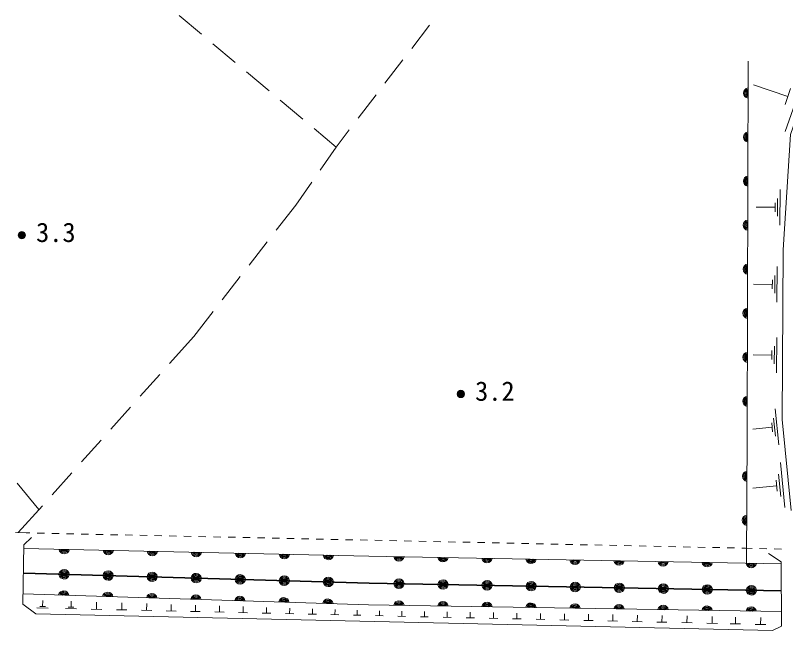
# Model space of a CAD drawing. Units: millimetres, scale not verified. Extents: x 40000 to 680000, y 20000 to 380000.
# Drawn here: x 118981 to 171442, y 273730 to 315652 of the extents above; entities that cross this region are included whole.
import ezdxf
from ezdxf.enums import TextEntityAlignment as Align

# ---------------------------------------------------------------- set-up
doc = ezdxf.new("R2010")
doc.units = ezdxf.units.MM
doc.header["$LTSCALE"] = 1000
doc.layers.add('M-BGD', color=7, linetype='Continuous', lineweight=13)
doc.styles.add('ＭＳ ゴシック', font='')
doc.styles.get('ＭＳ ゴシック').set_extended_font_data('MS Gothic')

msp = doc.modelspace()

# ---------------------------------------------------------------- linework, layer by layer
at = {"layer": 'M-BGD'}
for p, q in [((131660, 314367), (130127, 315652)), ((145978, 313407), (147194, 314996)), ((133959, 312440), (132426, 313725)), ((144155, 311025), (145370, 312613)), ((136258, 310513), (134725, 311798)), ((172932, 312104), (171419, 307733)), ((171593, 310120), (169262, 310927)), ((171782, 310667), (171404, 309574)), ((142332, 308642), (143547, 310231)), ((138557, 308586), (137025, 309871)), ((140830, 306681), (139324, 307943)), ((140830, 306681), (141724, 307848)), ((139742, 305112), (140830, 306681)), ((138084, 302721), (139172, 304290)), ((171066, 303787), (171051, 301360)), ((136753, 301008), (138084, 302721)), ((170737, 302879), (170733, 302272)), ((170901, 303181), (170893, 301968)), ((170735, 302575), (169441, 302583)), ((134912, 298639), (136139, 300218)), ((170871, 298533), (170856, 296105)), ((133072, 296270), (134299, 297849)), ((170541, 297624), (170538, 297018)), ((170705, 297927), (170698, 296713)), ((170540, 297321), (169245, 297329)), ((131127, 293767), (132458, 295480)), ((129484, 291930), (131127, 293767)), ((170841, 293709), (170826, 291305)), ((170515, 292809), (170511, 292209)), ((170677, 293109), (170670, 291907)), ((170513, 292509), (169231, 292517)), ((127484, 289694), (128817, 291184)), ((125484, 287458), (126817, 288949)), ((170732, 288846), (170972, 286391)), ((170628, 288216), (170749, 286988)), ((170525, 287586), (169215, 287458)), ((170495, 287893), (170555, 287279)), ((123484, 285222), (124817, 286713)), ((171091, 285176), (171391, 282114)), ((121483, 282986), (122817, 284477)), ((170962, 284391), (171112, 282859)), ((170796, 283988), (170871, 283222)), ((120585, 281981), (119110, 283788)), ((170833, 283605), (169200, 283445)), ((119174, 280404), (120817, 282241)), ((119712, 280389), (118981, 280409)), ((119966, 280384), (119712, 280389)), ((120966, 280362), (120466, 280373)), ((121966, 280341), (121466, 280352)), ((122965, 280320), (122465, 280331)), ((123965, 280299), (123465, 280309)), ((124965, 280277), (124465, 280288)), ((125965, 280256), (125465, 280267)), ((126964, 280235), (126465, 280245)), ((127964, 280213), (127464, 280224)), ((128964, 280192), (128464, 280203)), ((129964, 280171), (129464, 280181)), ((130963, 280150), (130464, 280160)), ((131963, 280128), (131463, 280139)), ((132963, 280107), (132463, 280118)), ((133963, 280086), (133463, 280096)), ((134963, 280064), (134463, 280075)), ((135962, 280043), (135462, 280054)), ((136962, 280022), (136462, 280032)), ((137962, 280001), (137462, 280011)), ((138962, 279979), (138462, 279990)), ((139961, 279958), (139462, 279969)), ((140961, 279937), (140461, 279947)), ((141961, 279915), (141461, 279926)), ((142961, 279894), (142461, 279905)), ((143961, 279873), (143461, 279883)), ((144960, 279851), (144460, 279862)), ((145960, 279830), (145460, 279841)), ((146960, 279809), (146460, 279820)), ((147960, 279788), (147460, 279798)), ((148959, 279766), (148460, 279777)), ((149959, 279745), (149459, 279756)), ((150959, 279724), (150459, 279734)), ((151959, 279702), (151459, 279713)), ((152959, 279681), (152459, 279692)), ((153958, 279660), (153458, 279670)), ((154958, 279639), (154458, 279649)), ((155958, 279617), (155458, 279628)), ((156958, 279596), (156458, 279607)), ((157957, 279575), (157457, 279585)), ((158957, 279553), (158457, 279564)), ((159957, 279532), (159457, 279543)), ((160957, 279511), (160457, 279521)), ((161956, 279490), (161457, 279500)), ((162956, 279468), (162456, 279479)), ((163956, 279447), (163456, 279458)), ((164956, 279426), (164456, 279436)), ((165956, 279404), (165456, 279415)), ((166955, 279383), (166455, 279394)), ((167955, 279362), (167455, 279372)), ((168709, 279346), (168455, 279351)), ((169163, 279335), (168709, 279346)), ((170163, 279312), (169663, 279324)), ((171163, 279290), (170663, 279301)), ((120830, 275369), (120839, 275775)), ((122768, 275325), (122777, 275730)), ((124504, 275183), (124515, 275676)), ((126221, 275144), (126232, 275622)), ((127916, 275105), (127927, 275569)), ((129591, 275067), (129601, 275517)), ((131244, 275029), (131254, 275465)), ((121208, 275259), (120448, 275276)), ((121020, 275365), (120640, 275373)), ((123146, 275215), (122386, 275232)), ((122958, 275320), (122578, 275329)), ((124874, 275175), (124135, 275192)), ((126580, 275136), (125862, 275152)), ((128264, 275097), (127569, 275113)), ((129928, 275059), (129254, 275075)), ((131571, 275022), (130918, 275037)), ((133194, 274985), (132561, 274999)), ((132878, 274992), (132887, 275414)), ((134797, 274948), (134184, 274962)), ((134490, 274955), (134500, 275364)), ((136380, 274912), (135787, 274925)), ((136083, 274919), (136092, 275314)), ((137656, 274883), (137665, 275265)), ((139210, 274847), (139218, 275216)), ((140744, 274812), (140752, 275168)), ((142259, 274777), (142267, 275121)), ((143771, 274743), (143779, 275084)), ((145297, 274708), (145305, 275059)), ((146837, 274673), (146845, 275033)), ((148390, 274637), (148399, 275006)), ((149958, 274601), (149967, 274980)), ((151540, 274565), (151549, 274953)), ((153136, 274529), (153145, 274926)), ((154746, 274492), (154756, 274899)), ((120362, 274878), (170556, 273730)), ((137943, 274876), (137369, 274889)), ((139486, 274841), (138933, 274853)), ((141011, 274806), (140476, 274818)), ((142516, 274771), (142001, 274783)), ((144027, 274737), (143515, 274749)), ((145560, 274702), (145034, 274714)), ((147107, 274666), (146567, 274679)), ((148667, 274631), (148113, 274643)), ((150242, 274595), (149674, 274608)), ((151831, 274558), (151249, 274572)), ((153434, 274522), (152838, 274535)), ((155052, 274485), (154441, 274499)), ((156684, 274447), (156059, 274462)), ((156372, 274455), (156381, 274871)), ((158331, 274410), (157691, 274424)), ((158011, 274417), (158021, 274844)), ((159993, 274372), (159338, 274387)), ((159666, 274379), (159676, 274816)), ((161335, 274341), (161346, 274788)), ((163020, 274302), (163030, 274759)), ((164720, 274264), (164731, 274730)), ((166435, 274224), (166446, 274701)), ((168021, 274188), (168032, 274655)), ((169736, 274149), (169747, 274626)), ((161670, 274333), (161001, 274349)), ((163362, 274295), (162678, 274310)), ((165070, 274256), (164370, 274272)), ((166793, 274216), (166077, 274233)), ((168371, 274180), (167671, 274196)), ((170094, 274141), (169379, 274157))]:
    msp.add_line(p, q, dxfattribs=at)
for points in [[(168888, 312540), (168816, 287176), (168782, 278320)], [(171813, 281914), (171206, 288104), (171278, 299680), (171777, 307546), (173383, 312183)], [(120084, 280072), (119554, 279578), (119492, 275542), (120362, 274878)], [(119550, 279320), (143059, 278802), (171149, 278275)], [(170556, 273730), (171166, 274026), (171148, 278421), (170287, 278986)], [(171156, 276461), (143066, 276988), (119524, 277670)], [(119524, 277625), (143066, 276943), (171156, 276416)], [(171162, 275022), (143037, 275497), (119502, 276233)]]:
    msp.add_lwpolyline(points, dxfattribs=at)
for centre, radius in [((119421, 300675), 250), ((119421, 300675), 204), ((119421, 300675), 159), ((119421, 300675), 114), ((119421, 300675), 68.2), ((119421, 300675), 22.7), ((149324, 289855), 250), ((149324, 289855), 204), ((149324, 289855), 159), ((149324, 289855), 114), ((149324, 289855), 68.2), ((149324, 289855), 22.7)]:
    msp.add_circle(centre, radius, dxfattribs=at)
for centre, radius, start, end in [((168936, 310358), 354, 98.6362, 261.0414), ((168936, 310358), 283, 100.8603, 258.8174), ((168936, 310358), 212, 104.6066, 255.0711), ((168936, 310358), 142, 112.3183, 247.3593), ((168936, 310358), 100, 122.636, 237.0417), ((168927, 307358), 354, 98.6362, 261.0414), ((168927, 307358), 283, 100.8603, 258.8174), ((168927, 307358), 212, 104.6066, 255.0711), ((168927, 307358), 142, 112.3183, 247.3593), ((168927, 307358), 100, 122.636, 237.0417), ((168919, 304358), 354, 98.6362, 261.0414), ((168919, 304358), 283, 100.8603, 258.8174), ((168919, 304358), 212, 104.6066, 255.0711), ((168919, 304358), 142, 112.3183, 247.3593), ((168919, 304358), 100, 122.636, 237.0417), ((168910, 301358), 354, 98.6362, 261.0414), ((168910, 301358), 283, 100.8603, 258.8174), ((168910, 301358), 212, 104.6066, 255.0711), ((168910, 301358), 142, 112.3183, 247.3593), ((168910, 301358), 100, 122.636, 237.0417), ((168902, 298358), 354, 98.6362, 261.0414), ((168902, 298358), 283, 100.8603, 258.8174), ((168902, 298358), 212, 104.6066, 255.0711), ((168902, 298358), 142, 112.3183, 247.3593), ((168902, 298358), 100, 122.636, 237.0417), ((168894, 295358), 354, 98.6362, 261.0414), ((168894, 295358), 283, 100.8603, 258.8174), ((168894, 295358), 212, 104.6066, 255.0711), ((168894, 295358), 142, 112.3183, 247.3593), ((168894, 295358), 100, 122.636, 237.0417), ((168885, 292358), 354, 98.6362, 261.0414), ((168885, 292358), 283, 100.8603, 258.8174), ((168885, 292358), 212, 104.6066, 255.0711), ((168885, 292358), 142, 112.3183, 247.3593), ((168885, 292358), 100, 122.636, 237.0417), ((168877, 289358), 354, 98.6362, 261.0414), ((168877, 289358), 283, 100.8603, 258.8174), ((168877, 289358), 212, 104.6066, 255.0711), ((168877, 289358), 142, 112.3183, 247.3593), ((168877, 289358), 100, 122.636, 237.0417), ((168859, 284248), 354, 98.5742, 260.9793), ((168859, 284248), 283, 100.7982, 258.7553), ((168859, 284248), 212, 104.5445, 255.009), ((168859, 284248), 142, 112.2563, 247.2972), ((168859, 284248), 100, 122.5739, 236.9796), ((168847, 281248), 354, 98.5742, 260.9793), ((168847, 281248), 283, 100.7982, 258.7553), ((168847, 281248), 212, 104.5445, 255.009), ((168847, 281248), 142, 112.2563, 247.2972), ((168847, 281248), 100, 122.5739, 236.9796), ((122308, 279314), 354, 187.5348, 349.94), ((122308, 279314), 283, 189.7589, 347.716), ((122308, 279314), 212, 193.5052, 343.9697), ((122308, 279314), 142, 201.2169, 336.2579), ((122308, 279314), 100, 211.5346, 325.9403), ((125307, 279248), 354, 187.5348, 349.94), ((125307, 279248), 283, 189.7589, 347.716), ((125307, 279248), 212, 193.5052, 343.9697), ((125307, 279248), 142, 201.2169, 336.2579), ((125307, 279248), 100, 211.5346, 325.9403), ((128306, 279182), 354, 187.5348, 349.94), ((128306, 279182), 283, 189.7589, 347.716), ((128306, 279182), 212, 193.5052, 343.9697), ((128306, 279182), 142, 201.2169, 336.2579), ((128306, 279182), 100, 211.5346, 325.9403), ((131306, 279116), 354, 187.5348, 349.94), ((131306, 279116), 283, 189.7589, 347.716), ((131306, 279116), 212, 193.5052, 343.9697), ((131306, 279116), 142, 201.2169, 336.2579), ((131306, 279116), 100, 211.5346, 325.9403), ((134305, 279049), 354, 187.5348, 349.94), ((134305, 279049), 283, 189.7589, 347.716), ((134305, 279049), 212, 193.5052, 343.9697), ((134305, 279049), 142, 201.2169, 336.2579), ((134305, 279049), 100, 211.5346, 325.9403), ((137304, 278983), 354, 187.5348, 349.94), ((137304, 278983), 283, 189.7589, 347.716), ((137304, 278983), 212, 193.5052, 343.9697), ((137304, 278983), 142, 201.2169, 336.2579), ((137304, 278983), 100, 211.5346, 325.9403), ((140304, 278917), 354, 187.5348, 349.94), ((140304, 278917), 283, 189.7589, 347.716), ((140304, 278917), 212, 193.5052, 343.9697), ((140304, 278917), 142, 201.2169, 336.2579), ((140304, 278917), 100, 211.5346, 325.9403), ((145107, 278818), 354, 187.7228, 350.128), ((145107, 278818), 283, 189.9469, 347.904), ((145107, 278818), 212, 193.6932, 344.1576), ((145107, 278818), 142, 201.4049, 336.4459), ((145107, 278818), 100, 211.7226, 326.1282), ((148106, 278762), 354, 187.7228, 350.128), ((148106, 278762), 283, 189.9469, 347.904), ((148106, 278762), 212, 193.6932, 344.1576), ((148106, 278762), 142, 201.4049, 336.4459), ((148106, 278762), 100, 211.7226, 326.1282), ((151106, 278706), 354, 187.7228, 350.128), ((151106, 278706), 283, 189.9469, 347.904), ((151106, 278706), 212, 193.6932, 344.1576), ((151106, 278706), 142, 201.4049, 336.4459), ((151106, 278706), 100, 211.7226, 326.1282), ((154105, 278649), 354, 187.7228, 350.128), ((154105, 278649), 283, 189.9469, 347.904), ((154105, 278649), 212, 193.6932, 344.1576), ((154105, 278649), 142, 201.4049, 336.4459), ((154105, 278649), 100, 211.7226, 326.1282), ((157105, 278593), 354, 187.7228, 350.128), ((157105, 278593), 283, 189.9469, 347.904), ((157105, 278593), 212, 193.6932, 344.1576), ((157105, 278593), 142, 201.4049, 336.4459), ((157105, 278593), 100, 211.7226, 326.1282), ((160104, 278537), 354, 187.7228, 350.128), ((160104, 278537), 283, 189.9469, 347.904), ((160104, 278537), 212, 193.6932, 344.1576), ((160104, 278537), 142, 201.4049, 336.4459), ((160104, 278537), 100, 211.7226, 326.1282), ((163104, 278480), 354, 187.7228, 350.128), ((163104, 278480), 283, 189.9469, 347.904), ((163104, 278480), 212, 193.6932, 344.1576), ((163104, 278480), 142, 201.4049, 336.4459), ((163104, 278480), 100, 211.7226, 326.1282), ((166103, 278424), 354, 187.7228, 350.128), ((166103, 278424), 283, 189.9469, 347.904), ((166103, 278424), 212, 193.6932, 344.1576), ((166103, 278424), 142, 201.4049, 336.4459), ((166103, 278424), 100, 211.7226, 326.1282), ((169103, 278368), 354, 187.7228, 350.128), ((169103, 278368), 283, 189.9469, 347.904), ((169103, 278368), 212, 193.6932, 344.1576), ((169103, 278368), 142, 201.4049, 336.4459), ((169103, 278368), 100, 211.7226, 326.1282), ((122297, 277535), 354, 7.1389, 169.5441), ((122301, 277599), 354, 187.1389, 349.5441), ((122297, 277535), 283, 9.363, 167.3201), ((122301, 277599), 283, 189.363, 347.3201), ((122297, 277535), 212, 13.1093, 163.5737), ((122301, 277599), 212, 193.1093, 343.5737), ((122297, 277535), 142, 20.821, 155.862), ((122301, 277599), 142, 200.821, 335.862), ((122297, 277535), 100, 31.1387, 145.5443), ((122301, 277599), 100, 211.1387, 325.5443), ((125296, 277449), 354, 7.1389, 169.5441), ((125296, 277449), 283, 9.363, 167.3201), ((125296, 277449), 212, 13.1093, 163.5737), ((125296, 277449), 142, 20.821, 155.862), ((125296, 277449), 100, 31.1387, 145.5443), ((128295, 277362), 354, 7.1389, 169.5441), ((128295, 277362), 283, 9.363, 167.3201), ((128295, 277362), 212, 13.1093, 163.5737), ((131293, 277275), 354, 7.1389, 169.5441), ((131293, 277275), 283, 9.363, 167.3201), ((134292, 277188), 354, 7.1389, 169.5441), ((125299, 277512), 354, 187.1389, 349.5441), ((125299, 277512), 283, 189.363, 347.3201), ((125299, 277512), 212, 193.1093, 343.5737), ((125299, 277512), 142, 200.821, 335.862), ((125299, 277512), 100, 211.1387, 325.5443), ((128298, 277425), 354, 187.1389, 349.5441), ((128298, 277425), 283, 189.363, 347.3201), ((128298, 277425), 212, 193.1093, 343.5737), ((128295, 277362), 142, 20.821, 155.862), ((128298, 277425), 142, 200.821, 335.862), ((128298, 277425), 100, 211.1387, 325.5443), ((128295, 277362), 100, 31.1387, 145.5443), ((131297, 277338), 354, 187.1389, 349.5441), ((131297, 277338), 283, 189.363, 347.3201), ((131293, 277275), 212, 13.1093, 163.5737), ((131297, 277338), 212, 193.1093, 343.5737), ((131293, 277275), 142, 20.821, 155.862), ((131297, 277338), 142, 200.821, 335.862), ((131293, 277275), 100, 31.1387, 145.5443), ((131297, 277338), 100, 211.1387, 325.5443), ((134295, 277252), 354, 187.1389, 349.5441), ((134295, 277252), 283, 189.363, 347.3201), ((134292, 277188), 283, 9.363, 167.3201), ((134292, 277188), 212, 13.1093, 163.5737), ((134295, 277252), 212, 193.1093, 343.5737), ((134292, 277188), 142, 20.821, 155.862), ((134295, 277252), 142, 200.821, 335.862), ((134295, 277252), 100, 211.1387, 325.5443), ((134292, 277188), 100, 31.1387, 145.5443), ((137291, 277101), 354, 7.1389, 169.5441), ((137294, 277165), 354, 187.1389, 349.5441), ((137294, 277165), 283, 189.363, 347.3201), ((137291, 277101), 283, 9.363, 167.3201), ((137291, 277101), 212, 13.1093, 163.5737), ((137294, 277165), 212, 193.1093, 343.5737), ((137291, 277101), 142, 20.821, 155.862), ((137294, 277165), 142, 200.821, 335.862), ((137294, 277165), 100, 211.1387, 325.5443), ((137291, 277101), 100, 31.1387, 145.5443), ((140290, 277014), 354, 7.1389, 169.5441), ((140293, 277078), 354, 187.1389, 349.5441), ((140293, 277078), 283, 189.363, 347.3201), ((140290, 277014), 283, 9.363, 167.3201), ((140290, 277014), 212, 13.1093, 163.5737), ((140293, 277078), 212, 193.1093, 343.5737), ((140290, 277014), 142, 20.821, 155.862), ((140293, 277078), 142, 200.821, 335.862), ((140293, 277078), 100, 211.1387, 325.5443), ((140290, 277014), 100, 31.1387, 145.5443), ((145112, 276896), 354, 7.7228, 170.128), ((145112, 276896), 283, 9.9468, 167.904), ((145112, 276896), 212, 13.6932, 164.1576), ((145112, 276896), 142, 21.4049, 156.4459), ((145112, 276896), 100, 31.7226, 146.1282), ((148112, 276839), 354, 7.7228, 170.128), ((148112, 276839), 283, 9.9468, 167.904), ((148112, 276839), 212, 13.6932, 164.1576), ((151111, 276783), 354, 7.7228, 170.128), ((151111, 276783), 283, 9.9468, 167.904), ((151111, 276783), 212, 13.6932, 164.1576), ((154111, 276727), 354, 7.7228, 170.128), ((154111, 276727), 283, 9.9468, 167.904), ((157110, 276671), 354, 7.7228, 170.128), ((145115, 276959), 354, 187.7228, 350.128), ((145115, 276959), 283, 189.9469, 347.904), ((145115, 276959), 212, 193.6932, 344.1576), ((145115, 276959), 142, 201.4049, 336.4459), ((145115, 276959), 100, 211.7226, 326.1282), ((148114, 276903), 354, 187.7228, 350.128), ((148114, 276903), 283, 189.9469, 347.904), ((148114, 276903), 212, 193.6932, 344.1576), ((148112, 276839), 142, 21.4049, 156.4459), ((148114, 276903), 142, 201.4049, 336.4459), ((148112, 276839), 100, 31.7226, 146.1282), ((148114, 276903), 100, 211.7226, 326.1282), ((151113, 276847), 354, 187.7228, 350.128), ((151113, 276847), 283, 189.9469, 347.904), ((151113, 276847), 212, 193.6932, 344.1576), ((151111, 276783), 142, 21.4049, 156.4459), ((151113, 276847), 142, 201.4049, 336.4459), ((151111, 276783), 100, 31.7226, 146.1282), ((151113, 276847), 100, 211.7226, 326.1282), ((154113, 276790), 354, 187.7228, 350.128), ((154113, 276790), 283, 189.9469, 347.904), ((154111, 276727), 212, 13.6932, 164.1576), ((154113, 276790), 212, 193.6932, 344.1576), ((154111, 276727), 142, 21.4049, 156.4459), ((154113, 276790), 142, 201.4049, 336.4459), ((154111, 276727), 100, 31.7226, 146.1282), ((154113, 276790), 100, 211.7226, 326.1282), ((157112, 276734), 354, 187.7228, 350.128), ((157110, 276671), 283, 9.9468, 167.904), ((157112, 276734), 283, 189.9469, 347.904), ((157110, 276671), 212, 13.6932, 164.1576), ((157112, 276734), 212, 193.6932, 344.1576), ((157110, 276671), 142, 21.4049, 156.4459), ((157112, 276734), 142, 201.4049, 336.4459), ((157110, 276671), 100, 31.7226, 146.1282), ((157112, 276734), 100, 211.7226, 326.1282), ((160110, 276614), 354, 7.7228, 170.128), ((160112, 276678), 354, 187.7228, 350.128), ((160110, 276614), 283, 9.9468, 167.904), ((160112, 276678), 283, 189.9469, 347.904), ((160110, 276614), 212, 13.6932, 164.1576), ((160112, 276678), 212, 193.6932, 344.1576), ((160110, 276614), 142, 21.4049, 156.4459), ((160112, 276678), 142, 201.4049, 336.4459), ((160110, 276614), 100, 31.7226, 146.1282), ((160112, 276678), 100, 211.7226, 326.1282), ((163109, 276558), 354, 7.7228, 170.128), ((163111, 276622), 354, 187.7228, 350.128), ((163109, 276558), 283, 9.9468, 167.904), ((163111, 276622), 283, 189.9469, 347.904), ((163109, 276558), 212, 13.6932, 164.1576), ((163111, 276622), 212, 193.6932, 344.1576), ((163109, 276558), 142, 21.4049, 156.4459), ((163111, 276622), 142, 201.4049, 336.4459), ((163109, 276558), 100, 31.7226, 146.1282), ((163111, 276622), 100, 211.7226, 326.1282), ((166109, 276502), 354, 7.7228, 170.128), ((166111, 276565), 354, 187.7228, 350.128), ((166109, 276502), 283, 9.9468, 167.904), ((166111, 276565), 283, 189.9469, 347.904), ((166109, 276502), 212, 13.6932, 164.1576), ((166111, 276565), 212, 193.6932, 344.1576), ((166109, 276502), 142, 21.4049, 156.4459), ((166111, 276565), 142, 201.4049, 336.4459), ((166109, 276502), 100, 31.7226, 146.1282), ((166111, 276565), 100, 211.7226, 326.1282), ((169108, 276446), 354, 7.7228, 170.128), ((169108, 276446), 283, 9.9468, 167.904), ((169108, 276446), 212, 13.6932, 164.1576), ((169108, 276446), 142, 21.4049, 156.4459), ((169108, 276446), 100, 31.7226, 146.1282), ((122272, 276092), 354, 7.0068, 169.4119), ((122272, 276092), 283, 9.2308, 167.1879), ((122272, 276092), 212, 12.9771, 163.4416), ((122272, 276092), 142, 20.6888, 155.7298), ((122272, 276092), 100, 31.0065, 145.4122), ((125271, 275998), 354, 7.0068, 169.4119), ((125271, 275998), 283, 9.2308, 167.1879), ((125271, 275998), 212, 12.9771, 163.4416), ((125271, 275998), 142, 20.6888, 155.7298), ((125271, 275998), 100, 31.0065, 145.4122), ((128270, 275905), 354, 7.0068, 169.4119), ((128270, 275905), 283, 9.2308, 167.1879), ((128270, 275905), 212, 12.9771, 163.4416), ((128270, 275905), 142, 20.6888, 155.7298), ((128270, 275905), 100, 31.0065, 145.4122), ((131268, 275811), 354, 7.0068, 169.4119), ((131268, 275811), 283, 9.2308, 167.1879), ((131268, 275811), 212, 12.9771, 163.4416), ((131268, 275811), 142, 20.6888, 155.7298), ((134267, 275717), 354, 7.0068, 169.4119), ((134267, 275717), 283, 9.2308, 167.1879), ((137265, 275623), 354, 7.0068, 169.4119), ((169110, 276509), 354, 187.7228, 350.128), ((169110, 276509), 283, 189.9469, 347.904), ((169110, 276509), 212, 193.6932, 344.1576), ((169110, 276509), 142, 201.4049, 336.4459), ((169110, 276509), 100, 211.7226, 326.1282), ((131268, 275811), 100, 31.0065, 145.4122), ((134267, 275717), 212, 12.9771, 163.4416), ((134267, 275717), 142, 20.6888, 155.7298), ((134267, 275717), 100, 31.0065, 145.4122), ((137265, 275623), 283, 9.2308, 167.1879), ((137265, 275623), 212, 12.9771, 163.4416), ((137265, 275623), 142, 20.6888, 155.7298), ((137265, 275623), 100, 31.0065, 145.4122), ((140264, 275530), 354, 7.0068, 169.4119), ((140264, 275530), 283, 9.2308, 167.1879), ((140264, 275530), 212, 12.9771, 163.4416), ((140264, 275530), 142, 20.6888, 155.7298), ((140264, 275530), 100, 31.0065, 145.4122), ((145100, 275408), 354, 7.8292, 170.2343), ((145100, 275408), 283, 10.0532, 168.0103), ((145100, 275408), 212, 13.7995, 164.264), ((145100, 275408), 142, 21.5113, 156.5522), ((145100, 275408), 100, 31.8289, 146.2346), ((148100, 275357), 354, 7.8292, 170.2343), ((148100, 275357), 283, 10.0532, 168.0103), ((148100, 275357), 212, 13.7995, 164.264), ((148100, 275357), 142, 21.5113, 156.5522), ((148100, 275357), 100, 31.8289, 146.2346), ((151100, 275307), 354, 7.8292, 170.2343), ((151100, 275307), 283, 10.0532, 168.0103), ((151100, 275307), 212, 13.7995, 164.264), ((151100, 275307), 142, 21.5113, 156.5522), ((154099, 275256), 354, 7.8292, 170.2343), ((154099, 275256), 283, 10.0532, 168.0103), ((154099, 275256), 212, 13.7995, 164.264), ((157099, 275205), 354, 7.8292, 170.2343), ((157099, 275205), 283, 10.0532, 168.0103), ((160098, 275154), 354, 7.8292, 170.2343), ((160098, 275154), 283, 10.0532, 168.0103), ((163098, 275104), 354, 7.8292, 170.2343), ((151100, 275307), 100, 31.8289, 146.2346), ((154099, 275256), 142, 21.5113, 156.5522), ((154099, 275256), 100, 31.8289, 146.2346), ((157099, 275205), 212, 13.7995, 164.264), ((157099, 275205), 142, 21.5113, 156.5522), ((157099, 275205), 100, 31.8289, 146.2346), ((160098, 275154), 212, 13.7995, 164.264), ((160098, 275154), 142, 21.5113, 156.5522), ((160098, 275154), 100, 31.8289, 146.2346), ((163098, 275104), 283, 10.0532, 168.0103), ((163098, 275104), 212, 13.7995, 164.264), ((163098, 275104), 142, 21.5113, 156.5522), ((163098, 275104), 100, 31.8289, 146.2346), ((166097, 275053), 354, 7.8292, 170.2343), ((166097, 275053), 283, 10.0532, 168.0103), ((166097, 275053), 212, 13.7995, 164.264), ((166097, 275053), 142, 21.5113, 156.5522), ((166097, 275053), 100, 31.8289, 146.2346), ((169097, 275002), 354, 7.8292, 170.2343), ((169097, 275002), 283, 10.0532, 168.0103), ((169097, 275002), 212, 13.7995, 164.264), ((169097, 275002), 142, 21.5113, 156.5522), ((169097, 275002), 100, 31.8289, 146.2346)]:
    msp.add_arc(centre, radius, start, end, dxfattribs=at)

# ---------------------------------------------------------------- texts
at = {"layer": 'M-BGD', "style": 'ＭＳ ゴシック'}
for s, p in [('3.3', (120389, 299813)), ('3.2', (150293, 288994))]:
    msp.add_text(s, height=1320, dxfattribs=at).set_placement(p, align=Align.BOTTOM_LEFT)

doc.saveas('drawing.dxf')
